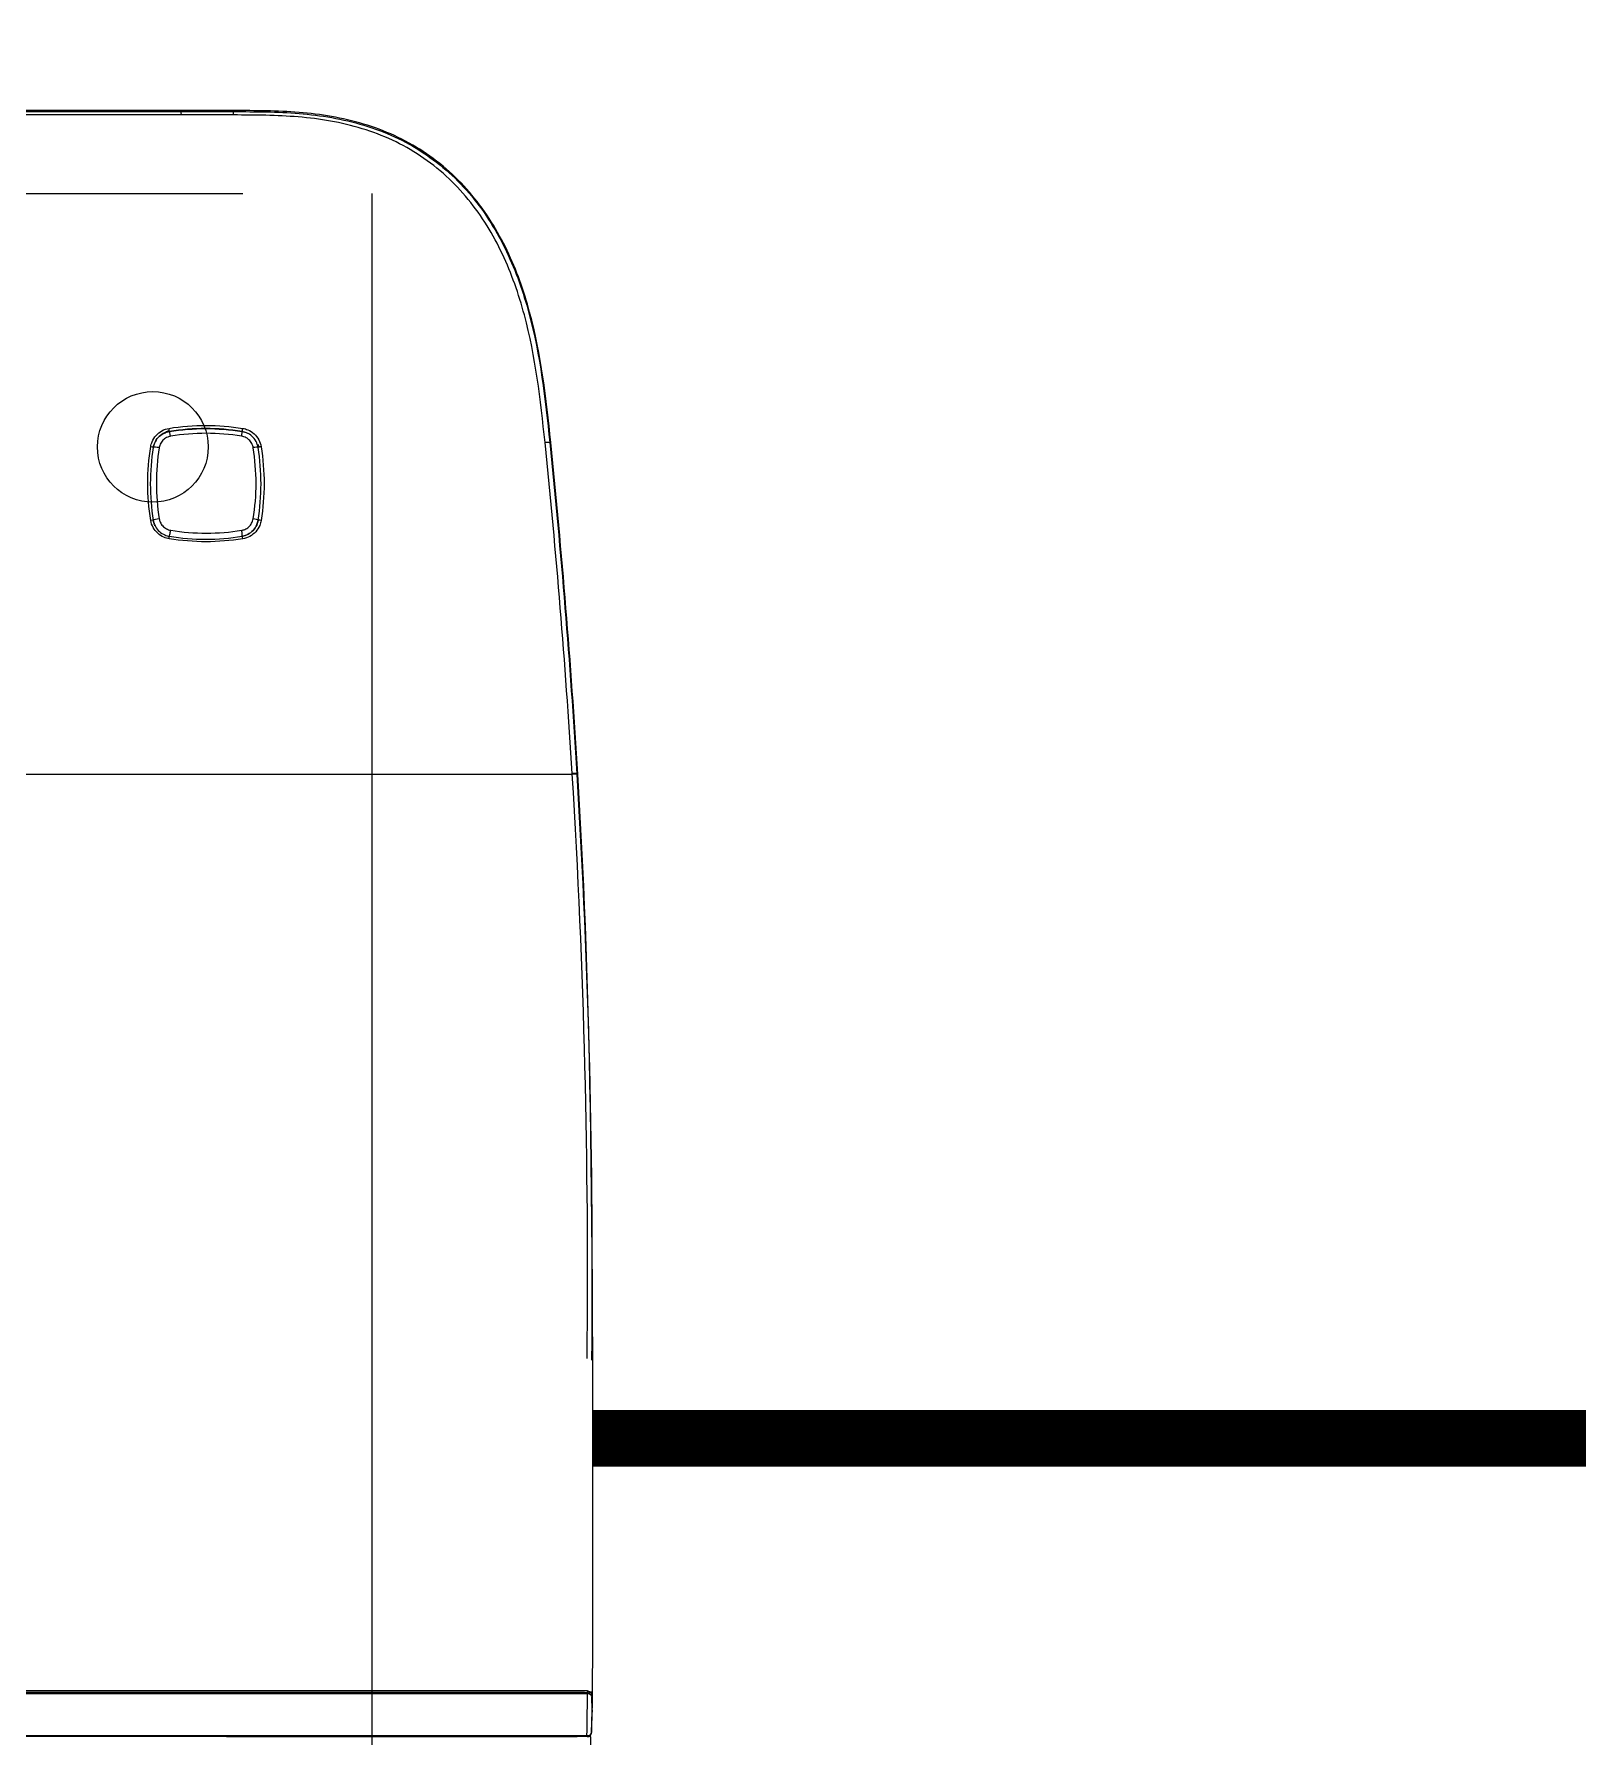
# Model space of a CAD drawing. Header units: millimetres. Extents: x 145965 to 228269, y 99354 to 115204.
# Drawn here: x 199124.6 to 199397.7, y 101941.6 to 102243 of the extents above; entities that cross this region are included whole.
import ezdxf

# ---------------------------------------------------------------- set-up
doc = ezdxf.new("R2010")
doc.units = ezdxf.units.MM
doc.header["$LTSCALE"] = 50
doc.linetypes.add('HID', pattern=[2.5, 1.5, -1])
doc.linetypes.add('HIDDEN', pattern=[9.525, 6.35, -3.175])
doc.layers.add('3.기호.계단선', color=30, linetype='Continuous')

# ---------------------------------------------------------------- blocks, each defined once
blk = doc.blocks.new('acrjtlf')
at = {"color": 8}
for p, q in [((1571269.69, 1746017.55), (1571269.69, 1746017.37)), ((1571278.9, 1746017.55), (1571278.9, 1746017.37)), ((1571342.33, 1745736.72), (1571342.33, 1745736.73)), ((1571342.38, 1745733.04), (1571342.38, 1745733.05)), ((1571342.39, 1745734.14), (1571342.39, 1745734.15)), ((1571342.4, 1745734.04), (1571342.4, 1745734.08)), ((1571342.4, 1745734.04), (1571342.4, 1745734.08)), ((1571342.25, 1745730.47), (1571342.25, 1745730.47))]:
    blk.add_line(p, q, dxfattribs=at)
at = {"color": 1, "linetype": 'HIDDEN'}
blk.add_line((1570010.6, 1745562.22), (1571303.38, 1746002.87), dxfattribs=at)
at = {"color": 0}
blk.add_line((1571335.05, 1745958.82), (1571334.88, 1745958.8), dxfattribs=at)
at = {"color": 1, "linetype": 'HIDDEN'}
blk.add_lwpolyline([(1571303.38, 1746002.87), (1571303.38, 1745562.22), (1570010.6, 1745562.22), (1570010.6, 1746002.87)], close=True, dxfattribs=at)
at = {"color": 1, "ltscale": 5}
blk.add_circle((1571264.65, 1745958.02), 9.79, dxfattribs=at)
at = {"color": 8}
blk.add_arc((1571341.64, 1745737.32), 0.196, 80.5717, 90, dxfattribs=at)
for centre, major_axis, ratio, start_param, end_param in [((1571269.69, 1746016.39), (0, -0.979), 0.001772, 1.994298, 3.089233), ((1571278.9, 1746016.39), (0, 0.979), 0.001929, 5.117994, 6.230825), ((1571267.48, 1745961.23), (0.079, -0.483), 0.094032, 0, 1.712132), ((1571280.52, 1745961.23), (-0.079, -0.483), 0.055123, 0, 1.728004), ((1571267.72, 1745959.78), (-0.157, 0.967), 0.107455, 4.844449, 6.283185), ((1571280.28, 1745959.78), (-0.157, -0.967), 0.069084, 1.724652, 3.141593), ((1571264.25, 1745957.99), (0.483, -0.079), 0.154688, 0, 1.526261), ((1571265.7, 1745957.76), (-0.967, 0.157), 0.15433, 4.652507, 6.076962), ((1571282.31, 1745957.76), (-0.967, -0.157), 0.118028, 3.276991, 4.597384), ((1571283.76, 1745957.99), (-0.483, -0.079), 0.119995, 4.608145, 6.283185), ((1571264.25, 1745944.96), (-0.483, -0.079), 0.093123, 3.141593, 4.62253), ((1571265.7, 1745945.19), (-0.967, -0.157), 0.09423, 4.607252, 6.074525), ((1571267.72, 1745943.17), (-0.157, -0.967), 0.073171, 0, 1.688079), ((1571280.28, 1745943.17), (-0.157, 0.967), 0.114633, 3.172472, 4.795856), ((1571282.31, 1745945.19), (-0.967, 0.157), 0.119638, 3.294614, 4.630175), ((1571283.76, 1745944.96), (0.483, -0.079), 0.113629, 1.4976, 3.141593), ((1571267.48, 1745941.72), (-0.079, -0.483), 0.06114, 1.678256, 3.141593), ((1571280.52, 1745941.72), (0.079, -0.483), 0.102662, 1.648499, 3.141593), ((1571341.52, 1745737.32), (0, -0.196), 0.205027, 1.568733, 3.141593), ((1571341.64, 1745737.32), (0, -0.196), 0.351833, 1.567117, 3.141593), ((1571341.64, 1745737.32), (0.032, 0.193), 0.348188, 4.76642, 6.323186), ((1571341.7, 1745737.57), (-0.385, -0.303), 0.676569, 1.247751, 2.270849), ((1571341.78, 1745737.34), (-0.489, -0.021), 0.710917, 2.398177, 3.067106), ((1571341.42, 1745729.93), (0, -0.196), 0.201921, 0.053462, 1.568761)]:
    blk.add_ellipse(centre, major_axis=major_axis, ratio=ratio, start_param=start_param, end_param=end_param, dxfattribs=at)
at = {"color": 0}
blk.add_ellipse((1571333.91, 1745958.7), major_axis=(0.974, 0.099), ratio=0.077303, start_param=0.052517, end_param=1.433522, dxfattribs=at)
at = {"color": 8}
for points, knots in [([(1571269.69, 1746017.55), (1571265.73, 1746017.55), (1571261.77, 1746017.55), (1571241.95, 1746017.55), (1571226.09, 1746017.55), (1571194.38, 1746017.55), (1571178.53, 1746017.55), (1571160.81, 1746017.54), (1571158.95, 1746017.54), (1571151.26, 1746017.54), (1571145.44, 1746017.54), (1571139.61, 1746017.54)], [0, 0, 0, 0, 0.091413, 0.091413, 0.457066, 0.457066, 0.822718, 0.822718, 0.865652, 0.865652, 1, 1, 1, 1]), ([(1571139.72, 1746017.36), (1571155.3, 1746017.36), (1571170.88, 1746017.36), (1571194.38, 1746017.36), (1571202.31, 1746017.36), (1571226.09, 1746017.36), (1571241.95, 1746017.37), (1571261.77, 1746017.37), (1571265.73, 1746017.37), (1571269.69, 1746017.37)], [0, 0, 0, 0, 0.359547, 0.359547, 0.542533, 0.542533, 0.908507, 0.908507, 1, 1, 1, 1]), ([(1571269.7, 1746016.79), (1571269.04, 1746016.79), (1571268.39, 1746016.79), (1571265.13, 1746016.8), (1571262.51, 1746016.8), (1571249.46, 1746016.82), (1571239.01, 1746016.83), (1571218.12, 1746016.85), (1571207.68, 1746016.86), (1571193.64, 1746016.87), (1571190.05, 1746016.87), (1571170.88, 1746016.88), (1571155.3, 1746016.88), (1571139.72, 1746016.88)], [0, 0, 0, 0, 0.015068, 0.015068, 0.075342, 0.075342, 0.316436, 0.316436, 0.557531, 0.557531, 0.640454, 0.640454, 1, 1, 1, 1]), ([(1571278.9, 1746017.55), (1571277.91, 1746017.55), (1571276.92, 1746017.55), (1571274.89, 1746017.55), (1571273.85, 1746017.55), (1571271.77, 1746017.55), (1571270.73, 1746017.55), (1571269.69, 1746017.55)], [0, 0, 0, 0, 0.32301, 0.32301, 0.661505, 0.661505, 1, 1, 1, 1]), ([(1571269.69, 1746017.37), (1571270.68, 1746017.37), (1571271.68, 1746017.37), (1571273.71, 1746017.37), (1571274.74, 1746017.37), (1571275.83, 1746017.37), (1571275.88, 1746017.37), (1571276.92, 1746017.37), (1571277.91, 1746017.37), (1571278.9, 1746017.37)], [0, 0, 0, 0, 0.32301, 0.32301, 0.661505, 0.661505, 0.67699, 0.67699, 1, 1, 1, 1]), ([(1571278.9, 1746016.78), (1571278.25, 1746016.78), (1571277.59, 1746016.78), (1571274.53, 1746016.78), (1571272.11, 1746016.79), (1571269.7, 1746016.79)], [0, 0, 0, 0, 0.21279, 0.21279, 1, 1, 1, 1]), ([(1571335.05, 1745958.82), (1571334.26, 1745966.57), (1571333.37, 1745974.33), (1571330.3, 1745985.64), (1571329.01, 1745989.29), (1571325.67, 1745996.25), (1571323.59, 1745999.61), (1571318.65, 1746005.55), (1571315.73, 1746008.19), (1571309.24, 1746012.44), (1571305.68, 1746014.05), (1571298.18, 1746016.3), (1571294.37, 1746016.91), (1571286.67, 1746017.54), (1571282.79, 1746017.55), (1571278.9, 1746017.55)], [0, 0, 0, 0, 0.25, 0.25, 0.375, 0.375, 0.5, 0.5, 0.625, 0.625, 0.75, 0.75, 0.875, 0.875, 1, 1, 1, 1]), ([(1571278.9, 1746017.37), (1571282.79, 1746017.37), (1571286.68, 1746017.36), (1571294.39, 1746016.73), (1571298.25, 1746016.1), (1571305.72, 1746013.85), (1571309.23, 1746012.25), (1571315.74, 1746007.96), (1571318.6, 1746005.36), (1571323.53, 1745999.4), (1571325.58, 1745996.07), (1571328.89, 1745989.12), (1571330.18, 1745985.44), (1571333.21, 1745974.22), (1571334.1, 1745966.48), (1571334.88, 1745958.8)], [0, 0, 0, 0, 0.125, 0.125, 0.25, 0.25, 0.375, 0.375, 0.5, 0.5, 0.625, 0.625, 0.75, 0.75, 1, 1, 1, 1]), ([(1571334.04, 1745958.79), (1571333.25, 1745966.41), (1571332.37, 1745974), (1571329.39, 1745985.08), (1571328.12, 1745988.72), (1571324.88, 1745995.59), (1571322.87, 1745998.88), (1571318.03, 1746004.79), (1571315.23, 1746007.37), (1571308.82, 1746011.64), (1571305.36, 1746013.23), (1571298, 1746015.48), (1571294.19, 1746016.11), (1571286.58, 1746016.75), (1571282.74, 1746016.77), (1571278.9, 1746016.78)], [0, 0, 0, 0, 0.25, 0.25, 0.375, 0.375, 0.5, 0.5, 0.625, 0.625, 0.75, 0.75, 0.875, 0.875, 1, 1, 1, 1]), ([(1571264.28, 1745958.07), (1571264.33, 1745958.37), (1571264.41, 1745958.66), (1571264.7, 1745959.35), (1571264.94, 1745959.74), (1571265.53, 1745960.39), (1571265.88, 1745960.67), (1571266.65, 1745961.09), (1571267.08, 1745961.24), (1571267.52, 1745961.31)], [0, 0, 0, 0, 0.18724, 0.18724, 0.459979, 0.459979, 0.729931, 0.729931, 1, 1, 1, 1]), ([(1571280.56, 1745961.3), (1571280.87, 1745961.25), (1571281.17, 1745961.17), (1571281.86, 1745960.87), (1571282.24, 1745960.63), (1571282.89, 1745960.04), (1571283.17, 1745959.69), (1571283.58, 1745958.92), (1571283.73, 1745958.49), (1571283.8, 1745958.06)], [0, 0, 0, 0, 0.190979, 0.190979, 0.459227, 0.459227, 0.72967, 0.72967, 1, 1, 1, 1]), ([(1571264.73, 1745957.91), (1571264.79, 1745958.3), (1571264.92, 1745958.67), (1571265.3, 1745959.35), (1571265.55, 1745959.67), (1571266.13, 1745960.18), (1571266.47, 1745960.4), (1571267.07, 1745960.64), (1571267.31, 1745960.7), (1571267.56, 1745960.75)], [0, 0, 0, 0, 0.274287, 0.274287, 0.548482, 0.548482, 0.823328, 0.823328, 1, 1, 1, 1]), ([(1571267.56, 1745960.75), (1571267.18, 1745960.69), (1571266.81, 1745960.56), (1571266.13, 1745960.19), (1571265.82, 1745959.95), (1571265.31, 1745959.38), (1571265.1, 1745959.04), (1571264.85, 1745958.44), (1571264.77, 1745958.18), (1571264.73, 1745957.92)], [0, 0, 0, 0, 0.269856, 0.269856, 0.539874, 0.539874, 0.812749, 0.812749, 1, 1, 1, 1]), ([(1571267.8, 1745959.92), (1571267.62, 1745959.89), (1571267.45, 1745959.84), (1571267.02, 1745959.67), (1571266.78, 1745959.52), (1571266.36, 1745959.15), (1571266.18, 1745958.93), (1571265.92, 1745958.44), (1571265.82, 1745958.17), (1571265.78, 1745957.89)], [0, 0, 0, 0, 0.176162, 0.176162, 0.450777, 0.450777, 0.725271, 0.725271, 1, 1, 1, 1]), ([(1571282.4, 1745957.89), (1571282.37, 1745958.09), (1571282.31, 1745958.29), (1571282.12, 1745958.72), (1571281.97, 1745958.95), (1571281.6, 1745959.35), (1571281.38, 1745959.53), (1571280.9, 1745959.78), (1571280.64, 1745959.87), (1571280.37, 1745959.92)], [0, 0, 0, 0, 0.20016, 0.20016, 0.466664, 0.466664, 0.733444, 0.733444, 1, 1, 1, 1]), ([(1571283.27, 1745957.92), (1571283.21, 1745958.29), (1571283.09, 1745958.66), (1571282.72, 1745959.34), (1571282.48, 1745959.65), (1571281.91, 1745960.16), (1571281.58, 1745960.37), (1571280.98, 1745960.63), (1571280.71, 1745960.71), (1571280.44, 1745960.75)], [0, 0, 0, 0, 0.270507, 0.270507, 0.540882, 0.540882, 0.809012, 0.809012, 1, 1, 1, 1]), ([(1571267.52, 1745941.77), (1571267.21, 1745941.82), (1571266.9, 1745941.91), (1571266.21, 1745942.2), (1571265.84, 1745942.44), (1571265.19, 1745943.03), (1571264.91, 1745943.39), (1571264.5, 1745944.16), (1571264.35, 1745944.58), (1571264.28, 1745945.01)], [0, 0, 0, 0, 0.192917, 0.192917, 0.461062, 0.461062, 0.730544, 0.730544, 1, 1, 1, 1]), ([(1571264.73, 1745945.04), (1571264.79, 1745944.66), (1571264.92, 1745944.29), (1571265.28, 1745943.62), (1571265.52, 1745943.31), (1571266.09, 1745942.79), (1571266.42, 1745942.58), (1571267.02, 1745942.33), (1571267.29, 1745942.25), (1571267.56, 1745942.2)], [0, 0, 0, 0, 0.269491, 0.269491, 0.538893, 0.538893, 0.807005, 0.807005, 1, 1, 1, 1]), ([(1571265.03, 1745944.08), (1571265.01, 1745944.13), (1571264.98, 1745944.18), (1571264.85, 1745944.49), (1571264.77, 1745944.76), (1571264.73, 1745945.03)], [0, 0, 0, 0, 0.160192, 0.160192, 1, 1, 1, 1]), ([(1571265.78, 1745945.3), (1571265.81, 1745945.1), (1571265.87, 1745944.91), (1571266.06, 1745944.47), (1571266.21, 1745944.24), (1571266.58, 1745943.83), (1571266.8, 1745943.66), (1571267.28, 1745943.4), (1571267.54, 1745943.31), (1571267.81, 1745943.27)], [0, 0, 0, 0, 0.196332, 0.196332, 0.463832, 0.463832, 0.732023, 0.732023, 1, 1, 1, 1]), ([(1571280.38, 1745943.27), (1571280.56, 1745943.3), (1571280.75, 1745943.35), (1571281.17, 1745943.52), (1571281.42, 1745943.67), (1571281.83, 1745944.04), (1571282, 1745944.27), (1571282.27, 1745944.75), (1571282.36, 1745945.02), (1571282.41, 1745945.29)], [0, 0, 0, 0, 0.18135, 0.18135, 0.454723, 0.454723, 0.727257, 0.727257, 1, 1, 1, 1]), ([(1571280.44, 1745942.2), (1571280.82, 1745942.27), (1571281.2, 1745942.4), (1571281.87, 1745942.76), (1571282.18, 1745943.01), (1571282.7, 1745943.59), (1571282.91, 1745943.92), (1571283.16, 1745944.52), (1571283.23, 1745944.78), (1571283.27, 1745945.04)], [0, 0, 0, 0, 0.27172, 0.27172, 0.543505, 0.543505, 0.816363, 0.816363, 1, 1, 1, 1]), ([(1571283.27, 1745945.03), (1571283.21, 1745944.65), (1571283.08, 1745944.28), (1571282.71, 1745943.6), (1571282.46, 1745943.29), (1571281.89, 1745942.77), (1571281.55, 1745942.56), (1571280.95, 1745942.31), (1571280.7, 1745942.24), (1571280.44, 1745942.2)], [0, 0, 0, 0, 0.27265, 0.27265, 0.545024, 0.545024, 0.818429, 0.818429, 1, 1, 1, 1]), ([(1571283.8, 1745945.01), (1571283.75, 1745944.71), (1571283.67, 1745944.42), (1571283.39, 1745943.73), (1571283.15, 1745943.35), (1571282.56, 1745942.69), (1571282.2, 1745942.41), (1571281.43, 1745941.98), (1571281, 1745941.84), (1571280.56, 1745941.77)], [0, 0, 0, 0, 0.183724, 0.183724, 0.456559, 0.456559, 0.728262, 0.728262, 1, 1, 1, 1]), ([(1571153.41, 1745900.07), (1571161.32, 1745900.07), (1571177.13, 1745900.07), (1571200.85, 1745900.07), (1571224.57, 1745900.07), (1571248.26, 1745900.07), (1571271.93, 1745900.07), (1571295.56, 1745900.07), (1571315.2, 1745900.07), (1571328.9, 1745900.07), (1571335.47, 1745900.07), (1571338.14, 1745900.07), (1571338.86, 1745900.07)], [0, 0, 0, 0, 0.127521, 0.255042, 0.382563, 0.510084, 0.637605, 0.765126, 0.892647, 0.956407, 0.988287, 1, 1, 1, 1]), ([(1571338.86, 1745900.07), (1571338.86, 1745900.07), (1571338.86, 1745900.07), (1571338.85, 1745900.11), (1571338.85, 1745900.16), (1571338.85, 1745900.21)], [0, 0, 0, 0, 0.00042, 0.00042, 1, 1, 1, 1]), ([(1570784.8, 1745737.46), (1570950.81, 1745737.46), (1571029.09, 1745737.46), (1571126.95, 1745737.46), (1571146.53, 1745737.46), (1571185.67, 1745737.46), (1571205.24, 1745737.46), (1571244.38, 1745737.46), (1571263.94, 1745737.46), (1571293.17, 1745737.46), (1571302.89, 1745737.46), (1571317.45, 1745737.46), (1571322.29, 1745737.46), (1571331.97, 1745737.46), (1571336.8, 1745737.46), (1571341.61, 1745737.46)], [0, 0, 0, 0, 0.5, 0.5, 0.625, 0.625, 0.75, 0.75, 0.875, 0.875, 0.9375, 0.9375, 0.96875, 0.96875, 1, 1, 1, 1]), ([(1571341.56, 1745737.32), (1571336.76, 1745737.32), (1571331.92, 1745737.32), (1571322.24, 1745737.32), (1571317.4, 1745737.32), (1571302.85, 1745737.32), (1571293.12, 1745737.32), (1571263.89, 1745737.32), (1571244.33, 1745737.32), (1571205.2, 1745737.32), (1571185.63, 1745737.32), (1571146.49, 1745737.32), (1571126.92, 1745737.32), (1571029.07, 1745737.32), (1570950.8, 1745737.32), (1570784.8, 1745737.32)], [0, 0, 0, 0, 0.03125, 0.03125, 0.0625, 0.0625, 0.125, 0.125, 0.25, 0.25, 0.375, 0.375, 0.5, 0.5, 1, 1, 1, 1]), ([(1571156.4, 1745737.92), (1571171.88, 1745737.91), (1571187.35, 1745737.92), (1571218.29, 1745737.92), (1571233.77, 1745737.92), (1571264.67, 1745737.92), (1571280.11, 1745737.92), (1571303.21, 1745737.92), (1571310.9, 1745737.92), (1571322.4, 1745737.92), (1571326.23, 1745737.92), (1571333.87, 1745737.92), (1571337.69, 1745737.87), (1571341.48, 1745737.91)], [0, 0, 0, 0, 0.25, 0.25, 0.5, 0.5, 0.75, 0.75, 0.875, 0.875, 0.9375, 0.9375, 1, 1, 1, 1]), ([(1571341.02, 1745737.52), (1571336.42, 1745737.52), (1571331.79, 1745737.52), (1571322.32, 1745737.52), (1571317.47, 1745737.52), (1571302.92, 1745737.52), (1571293.2, 1745737.52), (1571263.96, 1745737.52), (1571244.4, 1745737.52), (1571205.27, 1745737.52), (1571185.69, 1745737.52), (1571163.2, 1745737.52), (1571160.29, 1745737.52), (1571157.38, 1745737.52)], [0, 0, 0, 0, 0.076277, 0.076277, 0.155939, 0.155939, 0.315263, 0.315263, 0.633912, 0.633912, 0.952561, 0.952561, 1, 1, 1, 1]), ([(1571341.46, 1745729.93), (1571341.47, 1745730.31), (1571341.47, 1745730.69), (1571341.49, 1745731.91), (1571341.5, 1745732.76), (1571341.53, 1745734.46), (1571341.54, 1745735.31), (1571341.55, 1745736.54), (1571341.56, 1745736.93), (1571341.56, 1745737.32)], [0, 0, 0, 0, 0.152969, 0.152969, 0.497591, 0.497591, 0.842214, 0.842214, 1, 1, 1, 1]), ([(1571341.67, 1745737.51), (1571341.65, 1745737.55), (1571341.63, 1745737.59), (1571341.59, 1745737.68), (1571341.57, 1745737.72), (1571341.54, 1745737.79), (1571341.53, 1745737.81), (1571341.52, 1745737.84), (1571341.51, 1745737.85), (1571341.5, 1745737.87), (1571341.5, 1745737.88), (1571341.49, 1745737.89), (1571341.49, 1745737.89), (1571341.49, 1745737.9), (1571341.49, 1745737.9), (1571341.49, 1745737.9), (1571341.49, 1745737.91), (1571341.48, 1745737.91)], [0, 0, 0, 0, 0.329841, 0.329841, 0.64484, 0.64484, 0.808285, 0.808285, 0.89597, 0.89597, 0.943441, 0.943441, 0.96921, 0.96921, 0.986236, 0.986236, 1, 1, 1, 1]), ([(1571341.48, 1745737.91), (1571341.49, 1745737.91), (1571341.49, 1745737.91), (1571341.49, 1745737.9), (1571341.49, 1745737.9), (1571341.5, 1745737.9), (1571341.5, 1745737.9), (1571341.51, 1745737.89), (1571341.52, 1745737.89), (1571341.54, 1745737.88), (1571341.55, 1745737.87), (1571341.58, 1745737.86), (1571341.61, 1745737.85), (1571341.67, 1745737.81), (1571341.71, 1745737.79), (1571341.83, 1745737.72), (1571341.91, 1745737.68), (1571341.98, 1745737.64)], [0, 0, 0, 0, 0.009976, 0.009976, 0.022556, 0.022556, 0.04139, 0.04139, 0.07605, 0.07605, 0.139998, 0.139998, 0.259042, 0.259042, 0.487994, 0.487994, 1, 1, 1, 1]), ([(1571342.33, 1745736.72), (1571342.33, 1745736.79), (1571342.32, 1745736.86), (1571342.26, 1745737), (1571342.2, 1745737.08), (1571342.08, 1745737.19), (1571342.02, 1745737.22), (1571341.88, 1745737.28), (1571341.79, 1745737.31), (1571341.71, 1745737.32)], [0, 0, 0, 0, 0.259, 0.259, 0.575766, 0.575766, 0.78372, 0.78372, 1, 1, 1, 1]), ([(1571342.1, 1745737.57), (1571342.17, 1745737.52), (1571342.22, 1745737.46), (1571342.26, 1745737.38), (1571342.26, 1745737.36), (1571342.27, 1745737.33)], [0, 0, 0, 0, 0.71699, 0.71699, 1, 1, 1, 1]), ([(1571342.33, 1745736.72), (1571342.33, 1745736.53), (1571342.33, 1745736.34), (1571342.32, 1745735.3), (1571342.31, 1745734.45), (1571342.28, 1745732.75), (1571342.27, 1745731.9), (1571342.25, 1745730.86), (1571342.25, 1745730.67), (1571342.25, 1745730.47)], [0, 0, 0, 0, 0.092017, 0.092017, 0.499829, 0.499829, 0.907641, 0.907641, 1, 1, 1, 1]), ([(1571342.39, 1745734.14), (1571342.38, 1745734.57), (1571342.37, 1745735), (1571342.35, 1745735.86), (1571342.34, 1745736.29), (1571342.33, 1745736.72)], [0, 0, 0, 0, 0.5, 0.5, 1, 1, 1, 1]), ([(1571342.4, 1745734.08), (1571342.41, 1745734.42), (1571342.41, 1745734.77), (1571342.42, 1745735.45), (1571342.42, 1745735.79), (1571342.43, 1745736.59), (1571342.44, 1745737.05), (1571342.44, 1745737.52)], [0, 0, 0, 0, 0.298691, 0.298691, 0.597383, 0.597383, 1, 1, 1, 1]), ([(1571342.25, 1745730.47), (1571342.27, 1745730.9), (1571342.29, 1745731.33), (1571342.34, 1745732.19), (1571342.36, 1745732.62), (1571342.38, 1745733.05)], [0, 0, 0, 0, 0.5, 0.5, 1, 1, 1, 1]), ([(1571342.38, 1745733.05), (1571342.38, 1745733.11), (1571342.38, 1745733.18), (1571342.39, 1745733.34), (1571342.39, 1745733.42), (1571342.39, 1745733.6), (1571342.39, 1745733.69), (1571342.4, 1745733.85), (1571342.4, 1745733.93), (1571342.39, 1745734.06), (1571342.39, 1745734.1), (1571342.39, 1745734.14)], [0, 0, 0, 0, 0.21624, 0.21624, 0.432749, 0.432749, 0.645647, 0.645647, 0.856424, 0.856424, 1, 1, 1, 1]), ([(1570784.8, 1745729.93), (1570950.78, 1745729.93), (1571029.04, 1745729.93), (1571126.86, 1745729.93), (1571146.43, 1745729.93), (1571185.56, 1745729.93), (1571205.12, 1745729.93), (1571244.24, 1745729.93), (1571263.78, 1745729.93), (1571293, 1745729.93), (1571302.73, 1745729.93), (1571317.29, 1745729.93), (1571322.14, 1745729.93), (1571331.82, 1745729.93), (1571336.66, 1745729.93), (1571341.46, 1745729.93)], [0, 0, 0, 0, 0.5, 0.5, 0.625, 0.625, 0.75, 0.75, 0.875, 0.875, 0.9375, 0.9375, 0.96875, 0.96875, 1, 1, 1, 1]), ([(1571341.42, 1745729.74), (1571336.63, 1745729.74), (1571331.78, 1745729.74), (1571322.1, 1745729.74), (1571317.25, 1745729.74), (1571302.69, 1745729.74), (1571292.97, 1745729.74), (1571263.75, 1745729.74), (1571244.21, 1745729.74), (1571205.1, 1745729.74), (1571185.54, 1745729.74), (1571146.41, 1745729.74), (1571126.84, 1745729.74), (1571029.03, 1745729.74), (1570950.77, 1745729.74), (1570784.8, 1745729.74)], [0, 0, 0, 0, 0.03125, 0.03125, 0.0625, 0.0625, 0.125, 0.125, 0.25, 0.25, 0.375, 0.375, 0.5, 0.5, 1, 1, 1, 1]), ([(1571339.71, 1745729.7), (1571334.93, 1745729.7), (1571330.12, 1745729.7), (1571320.49, 1745729.7), (1571315.67, 1745729.7), (1571301.19, 1745729.7), (1571291.51, 1745729.7), (1571280.44, 1745729.7), (1571279.06, 1745729.7), (1571277.68, 1745729.7)], [0, 0, 0, 0, 0.233427, 0.233427, 0.466853, 0.466853, 0.933707, 0.933707, 1, 1, 1, 1]), ([(1571339.71, 1745729.73), (1571339.71, 1745729.72), (1571339.71, 1745729.71), (1571339.71, 1745729.7), (1571339.71, 1745729.7), (1571339.71, 1745729.7)], [0, 0, 0, 0, 0.865418, 0.865418, 1, 1, 1, 1]), ([(1571341.74, 1745729.73), (1571341.72, 1745729.73), (1571341.69, 1745729.74), (1571341.59, 1745729.74), (1571341.51, 1745729.74), (1571341.42, 1745729.74)], [0, 0, 0, 0, 0.249344, 0.249344, 1, 1, 1, 1]), ([(1571341.46, 1745729.93), (1571341.57, 1745729.93), (1571341.67, 1745729.93), (1571341.78, 1745729.93), (1571341.8, 1745729.93), (1571341.82, 1745729.93)], [0, 0, 0, 0, 0.840137, 0.840137, 1, 1, 1, 1]), ([(1571341.52, 1745729.73), (1571341.54, 1745729.73), (1571341.57, 1745729.73), (1571341.62, 1745729.73), (1571341.65, 1745729.73), (1571341.69, 1745729.73), (1571341.7, 1745729.73), (1571341.72, 1745729.73), (1571341.72, 1745729.73), (1571341.73, 1745729.73), (1571341.74, 1745729.73), (1571341.74, 1745729.73)], [0, 0, 0, 0, 0.330293, 0.330293, 0.681956, 0.681956, 0.82164, 0.82164, 0.940754, 0.940754, 1, 1, 1, 1]), ([(1571342.1, 1745729.68), (1571342.05, 1745726.46), (1571341.99, 1745723.25), (1571341.84, 1745716.87), (1571341.76, 1745713.72), (1571341.66, 1745710.56)], [0, 0, 0, 0, 0.504534, 0.504534, 1, 1, 1, 1]), ([(1571341.74, 1745729.73), (1571341.74, 1745729.73), (1571341.75, 1745729.73), (1571341.76, 1745729.74), (1571341.77, 1745729.75), (1571341.79, 1745729.77), (1571341.8, 1745729.78), (1571341.81, 1745729.8), (1571341.81, 1745729.8), (1571341.82, 1745729.82), (1571341.82, 1745729.84), (1571341.82, 1745729.88), (1571341.82, 1745729.9), (1571341.82, 1745729.93), (1571341.82, 1745729.93), (1571341.82, 1745729.93)], [0, 0, 0, 0, 0.055006, 0.055006, 0.276288, 0.276288, 0.497423, 0.497423, 0.530007, 0.530007, 0.756604, 0.756604, 0.983112, 0.983112, 1, 1, 1, 1]), ([(1571341.75, 1745729.75), (1571341.78, 1745729.76), (1571341.9, 1745729.8), (1571342.06, 1745729.95), (1571342.21, 1745730.19), (1571342.25, 1745730.37), (1571342.25, 1745730.47)], [0, 0, 0, 0, 0.088268, 0.35843, 0.674319, 1, 1, 1, 1]), ([(1571341.82, 1745729.93), (1571341.88, 1745729.95), (1571341.94, 1745729.98), (1571342.06, 1745730.07), (1571342.12, 1745730.14), (1571342.22, 1745730.29), (1571342.24, 1745730.38), (1571342.25, 1745730.47)], [0, 0, 0, 0, 0.226788, 0.226788, 0.577205, 0.577205, 1, 1, 1, 1])]:
    blk.add_open_spline(points, degree=3, knots=knots, dxfattribs=at)
for points, degree in [([(1571267.52, 1745961.31), (1571271.86, 1745962.01), (1571276.21, 1745962.01), (1571280.56, 1745961.3)], 3), ([(1571280.44, 1745960.75), (1571276.14, 1745961.45), (1571271.85, 1745961.45), (1571267.56, 1745960.75)], 3), ([(1571267.56, 1745960.75), (1571271.85, 1745961.44), (1571276.14, 1745961.44), (1571280.44, 1745960.75)], 3), ([(1571266.97, 1745960.74), (1571267.15, 1745960.79), (1571267.34, 1745960.84), (1571267.52, 1745960.88)], 3), ([(1571267.56, 1745960.75), (1571267.52, 1745960.88)], 1), ([(1571280.37, 1745959.92), (1571276.18, 1745960.6), (1571271.99, 1745960.6), (1571267.8, 1745959.92)], 3), ([(1571280.44, 1745960.75), (1571280.77, 1745960.69), (1571281.09, 1745960.59), (1571281.38, 1745960.45)], 3), ([(1571283.27, 1745958.48), (1571283.33, 1745958.29), (1571283.37, 1745958.1), (1571283.42, 1745957.91)], 3), ([(1571338.85, 1745900.21), (1571337.64, 1745919.79), (1571336.04, 1745939.32), (1571334.04, 1745958.79)], 3), ([(1571334.88, 1745958.8), (1571336.87, 1745939.36), (1571338.46, 1745919.81), (1571339.66, 1745900.24)], 3), ([(1571339.84, 1745900.08), (1571338.64, 1745919.71), (1571337.04, 1745939.31), (1571335.05, 1745958.82)], 3), ([(1571264.28, 1745945.01), (1571263.57, 1745949.38), (1571263.58, 1745953.73), (1571264.28, 1745958.07)], 3), ([(1571264.73, 1745957.92), (1571264.03, 1745953.64), (1571264.03, 1745949.35), (1571264.73, 1745945.04)], 3), ([(1571265.78, 1745957.89), (1571265.1, 1745953.71), (1571265.1, 1745949.51), (1571265.78, 1745945.3)], 3), ([(1571282.41, 1745945.29), (1571283.09, 1745949.49), (1571283.08, 1745953.69), (1571282.4, 1745957.89)], 3), ([(1571283.27, 1745945.04), (1571283.97, 1745949.33), (1571283.97, 1745953.62), (1571283.27, 1745957.92)], 3), ([(1571283.8, 1745958.06), (1571284.51, 1745953.71), (1571284.51, 1745949.36), (1571283.8, 1745945.01)], 3), ([(1571267.81, 1745943.27), (1571272.01, 1745942.58), (1571276.2, 1745942.59), (1571280.38, 1745943.27)], 3), ([(1571280.56, 1745941.77), (1571276.22, 1745941.06), (1571271.88, 1745941.06), (1571267.52, 1745941.77)], 3), ([(1571267.56, 1745942.2), (1571271.86, 1745941.51), (1571276.16, 1745941.51), (1571280.44, 1745942.2)], 3), ([(1571339.66, 1745900.24), (1571339.63, 1745900.25), (1571339.28, 1745900.23), (1571338.85, 1745900.21)], 3), ([(1571339.67, 1745900.1), (1571339.64, 1745900.11), (1571339.29, 1745900.09), (1571338.86, 1745900.07)], 3), ([(1571341.48, 1745796.66), (1571341.86, 1745831.15), (1571340.97, 1745865.65), (1571338.86, 1745900.07)], 3), ([(1571339.78, 1745900.13), (1571339.74, 1745900.17), (1571339.7, 1745900.2), (1571339.66, 1745900.24)], 3), ([(1571339.66, 1745900.24), (1571339.66, 1745900.19), (1571339.66, 1745900.15), (1571339.67, 1745900.1)], 3), ([(1571339.67, 1745900.1), (1571341.77, 1745865.57), (1571342.64, 1745830.98), (1571342.27, 1745796.39)], 3), ([(1571339.78, 1745900.13), (1571339.8, 1745900.12), (1571339.82, 1745900.1), (1571339.84, 1745900.08)], 3), ([(1571342.44, 1745737.52), (1571342.82, 1745830.9), (1571341.95, 1745865.52), (1571339.84, 1745900.08)], 3), ([(1571341.02, 1745737.52), (1571341.19, 1745737.52), (1571341.36, 1745737.52), (1571341.52, 1745737.52)], 3), ([(1571341.52, 1745737.52), (1571341.56, 1745737.52), (1571341.6, 1745737.52), (1571341.64, 1745737.52)], 3), ([(1571341.71, 1745737.32), (1571341.66, 1745737.32), (1571341.61, 1745737.32), (1571341.56, 1745737.32)], 3), ([(1571341.72, 1745737.37), (1571341.83, 1745737.44), (1571341.92, 1745737.54), (1571341.98, 1745737.64)], 3), ([(1571342.27, 1745737.63), (1571342.26, 1745737.63), (1571342.15, 1745737.64), (1571341.98, 1745737.64)], 3), ([(1571341.98, 1745737.64), (1571342.03, 1745737.61), (1571342.07, 1745737.59), (1571342.1, 1745737.57)], 3), ([(1571342.44, 1745737.52), (1571342.38, 1745737.56), (1571342.33, 1745737.59), (1571342.27, 1745737.63)], 3), ([(1571342.27, 1745737.63), (1571342.27, 1745737.53), (1571342.27, 1745737.43), (1571342.27, 1745737.33)], 3), ([(1571342.27, 1745737.33), (1571342.27, 1745737.2), (1571342.28, 1745737.07), (1571342.28, 1745736.93)], 3), ([(1571342.39, 1745734.15), (1571342.33, 1745736.71)], 1), ([(1571342.39, 1745734.45), (1571342.39, 1745734.33), (1571342.39, 1745734.2), (1571342.4, 1745734.08)], 3), ([(1571342.4, 1745734.08), (1571342.4, 1745734.08), (1571342.4, 1745734.08), (1571342.4, 1745734.08)], 3), ([(1571341.51, 1745729.73), (1571340.91, 1745729.73), (1571340.31, 1745729.73), (1571339.71, 1745729.73)], 3), ([(1571341.51, 1745729.73), (1571341.51, 1745729.73), (1571341.52, 1745729.73), (1571341.52, 1745729.73)], 3), ([(1571341.87, 1745729.68), (1571341.85, 1745729.73), (1571341.81, 1745729.79), (1571341.75, 1745729.82)], 3), ([(1571342.1, 1745729.68), (1571342.1, 1745729.83), (1571342.11, 1745729.99), (1571342.11, 1745730.14)], 3), ([(1571342.25, 1745730.47), (1571342.28, 1745730.99), (1571342.3, 1745731.51)], 2)]:
    blk.add_open_spline(points, degree=degree, dxfattribs=at)

msp = doc.modelspace()

# ---------------------------------------------------------------- linework, layer by layer
at = {"layer": '3.기호.계단선', "linetype": 'HID', "const_width": 10}
msp.add_lwpolyline([(201587.91, 104092.56), (201587.91, 103510), (201297.1, 103510), (201297.1, 101994.45), (199223.44, 101994.45)], dxfattribs=at)

# ---------------------------------------------------------------- block references
at = {"color": 0, "rotation": 360}
msp.add_blockref('acrjtlf', (-1372119.08, -1643788.1), dxfattribs=at)

doc.saveas('drawing.dxf')
